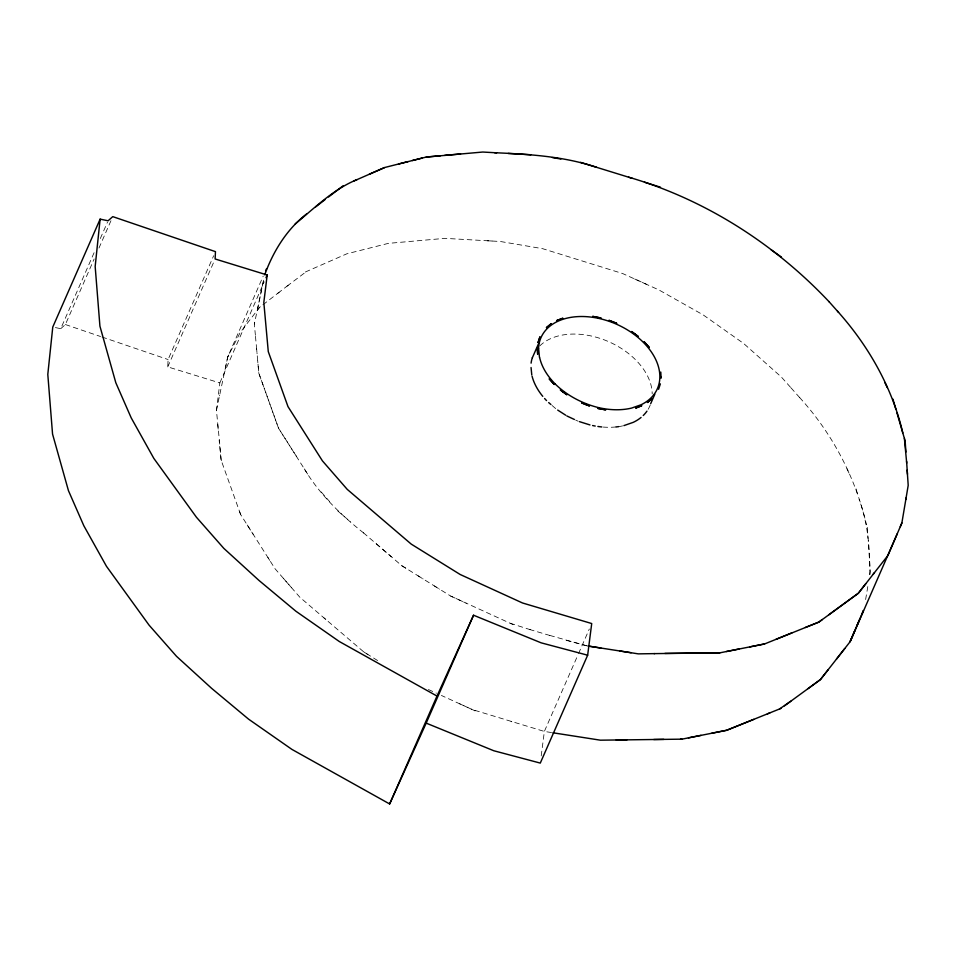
<?xml version="1.0" encoding="UTF-8"?>
<svg xmlns="http://www.w3.org/2000/svg" width="956" height="956" viewBox="0 0 956 956"><rect width="100%" height="100%" fill="white"/><g stroke="black" fill="none" stroke-linecap="round" stroke-linejoin="round"><path stroke-width="0.72" stroke-dasharray="4.78 3.58" d="M221.35 460.744L216.45 410.363L219.832 382.914L167.754 366.889L168.101 359.54L213.666 255.742M541.216 755.897L544.358 731.436L577.926 654.956M869.793 574.723C870.056 549.341 868.012 523.458 859.109 499.402M865.622 599.543L868.203 584.212M869.841 574.46L870.307 571.676L868.179 540.761M219.51 395.868L219.653 395.187M257.439 309.457L264.203 277.324M263.366 281.303L254.344 324.036L255.634 337.922M216.45 410.363L227.707 357.018L263.223 276.093M254.344 324.036L254.69 322.375M225.353 368.156L227.707 357.018L240.231 332.461L259.482 307.438L261.777 305.669M55.424 327.585L60.73 328.685L94.309 252.193M100.308 238.534L107.502 222.139M60.73 328.685L65.39 324.526L94.166 258.968M98.97 248.034L110.956 220.728M167.754 366.889L214.526 260.355M219.832 382.914L264.191 281.841M578.523 653.593L589.326 629M227.707 357.018L228.759 354.951M257.272 310.318L259.482 307.438M262.924 304.785L279.188 292.213M286.991 286.191L306.422 271.54M277.826 293.277L290.6 283.406M305.334 272.018L346.813 253.818L388.315 243.374L444.863 238.355L500.346 241.498L542.626 248.68L622.571 273.512L658.875 289.919L703.114 314.859L743.553 343.407L781.387 377.046L791.317 388.196M487.225 240.757L492.926 241.079M586.554 645.79L547.657 634.82M587.307 645.909L564.936 639.982M551.54 732.559L544.358 731.436L472.252 709.555M510.146 623.24L530.341 629.705M529.421 629.43L549.748 635.441M511.066 721.553L511.842 721.78M65.39 324.526L100.559 336.524M101.969 337.002L168.101 359.54M634.676 278.985L646.77 284.446M434.383 585.944L450.694 596.066L513.049 624.567M459.561 703.747L475.156 710.882L441.385 695.454M428.384 689.515L436.474 693.208M450.694 596.066L466.277 603.2M575.643 420.054L578.153 421.226M376.222 543.713L401.771 565.701L423.102 578.942M239.621 511.735L240.625 514.519L275.077 568.784L299.885 597.285L363.877 652.016L377.68 660.584M401.771 565.701L406.647 568.724M418.083 575.823L439.557 589.159M363.877 652.016L368.753 655.039M363.746 533.054C340.838 514.89 319.388 494.168 304.355 468.894M337.779 510.97L350.589 521.892M323.941 617.863L325.817 619.464M363.411 532.767L391.374 556.81M552.054 405.475L556.547 409.347M799.551 397.457C832.317 433.379 855.477 477.438 866.495 524.76M791.03 387.873L800.65 398.7M321.228 491.97L329.509 501.458M283.346 578.284L291.616 587.785M296.408 456.299L278.519 428.204L264.083 387.813M247.257 524.987L253.161 534.261M307.617 474.045L278.519 428.204L258.813 373.199L256.602 348.558M267.859 557.432L269.723 560.371M846.885 468.727L849.394 473.901M263.748 386.929L258.813 373.199L257.702 360.89M240.625 514.519L220.92 459.525L219.163 440.154M856.026 488.839L857.938 495.435M255.479 336.297L257.08 353.78M217.717 424.285L218.35 431.287M867.259 527.354L868.012 538.431M539.829 345.857A63.55 42.602 23.7 0 1 607.825 341.316A63.55 42.602 23.7 0 1 652.195 393.896M650.235 404.997A63.55 42.602 23.7 0 1 647.726 409.993M622.631 425.898A63.383 42.494 23.7 0 1 618.711 426.615M616.011 426.95A63.383 42.494 23.7 0 1 603.26 427.069"/><path stroke-width="1.43" d="M100.129 219.139L95.17 266.473L99.926 326.175L115.819 382.747L131.211 417.88L153.844 458.414L196.434 517.244L223.859 548.409L258.992 580.447L295.93 611.254L339.32 641.524L437 696.064L389.642 803.96L291.95 749.42L248.572 719.151L211.623 688.344L176.501 656.306L149.076 625.152L106.474 566.311L83.841 525.776L68.45 490.655L52.556 434.084L47.8 374.382L52.771 327.048L100.129 219.139L108.1 220.776L112.76 216.63L215.459 251.643L215.124 258.98L267.19 275.005L263.82 302.454L268.278 351.617L287.995 406.623L322.435 460.876L347.255 489.388L411.247 544.119L460.159 574.484L522.526 602.985L591.716 623.539L587.653 655.195L540.283 763.091L493.786 750.747L426.185 723.118L389.642 803.96M905.834 499.498L908.2 485.349L907.172 470.053M900.289 526.672L901.867 522.98L906.109 497.861M264.728 274.85C272.95 251.786 286.92 229.046 306.577 213.965M658.588 389.283L660.369 383.87M859.336 620.109L850.075 641.751L820.439 679.573L808.023 688.643M862.408 612.987L863.447 610.525M897.242 533.759L850.075 641.751L854.712 630.936M857.162 625.188L863.399 610.645M901.867 522.98L887.969 555.424L873.198 574.233M265.995 277.742L267.19 275.005M532.396 357.675L538.909 342.846M426.185 723.118L473.543 615.222L541.156 642.838L587.653 655.195M650.678 403.683L654.824 394.242M437 696.064L473.543 615.222M265.589 270.703L266.652 268.636M295.153 223.991C314.524 208.049 333.417 189.157 357.066 179.597M865.778 583.722L858.333 593.258L818.826 622.105L764.573 643.95L749.671 646.925M874.441 572.644L858.333 593.258L828.721 614.851M828.255 669.606L820.439 679.573L784.47 705.851M836.5 659.066L844.757 648.527M343.228 185.691L328.541 196.972M315.779 206.819L324.944 199.732M822.351 619.524L818.826 622.105L805.287 627.506M779.451 709.029L790.803 701.214M354.031 180.935L384.706 167.503L408.009 161.624M384.527 167.587L369.291 174.231M776.105 639.277L791.962 632.848M753.806 719.354L726.68 730.276L711.778 733.24M769.843 712.889L726.68 730.276L681.963 739.155L600.392 740.183L552.974 732.786M767.369 713.881L780.933 708.42M623.898 425.611L633.278 422.337A63.562 42.614 23.7 0 0 641.07 417.449M412.383 160.536L426.209 157.047L440.346 155.78M398.544 164.014L422.098 158.087M664.886 653.426L719.856 652.84L764.573 643.95M726.369 651.538L738.928 649.04M688.475 737.853L701.035 735.367M426.209 157.047L482.756 152.04L496.642 152.817M444.671 155.374L460.565 153.964M654.095 653.629L719.856 652.84M619.608 650.94L638.285 653.868L654.621 653.617M616.19 739.992L626.945 739.848M653.749 739.514L663.811 739.382M680.541 739.167L681.963 739.155M494.563 152.709C528.895 154.215 563.717 156.282 596.532 167.276M508.138 153.438L530.819 154.752M588 646.017L600.93 648.037M588.573 646.113L631.127 652.745M552.437 157.585L560.885 159.019M580.519 162.353L632.322 178.342M829.211 301.881C774.826 244.115 704.978 199.314 628.534 177.147M644.487 182.19L660.465 187.197M579.456 421.644L589.96 424.93M566.872 415.968L574.389 419.469M557.695 410.076L565.725 415.227M771.169 249.851L781.446 257.092M555.257 384.085C567.016 395.461 581.834 403.336 597.655 407.399A63.383 42.494 23.7 0 0 631.593 408.081L640.974 404.806A63.562 42.614 23.7 0 0 623.874 327.848A63.562 42.614 23.7 0 0 538.551 348.486M548.672 402.584L550.931 404.507M837.444 311.13C868.502 345.773 892.199 387.455 902.799 432.937M828.924 301.558L838.543 312.385M884.778 382.4L887.288 387.586M892.916 399.094L895.844 409.108M904.388 438.434L906.706 463.122M897.015 413.052L905.141 441.027L905.918 452.069M538.61 348.498L539.471 357.413M531.058 367.522L531.775 374.943M906.587 461.258L907.459 474.224M660.787 372.075L661.11 378.11L661.062 377.202M646.937 411.152A63.562 42.614 23.7 0 1 643.245 415.502M531.094 363.149A63.562 42.614 23.7 0 1 532.337 357.652M555.4 384.169A63.383 42.494 23.7 0 1 539.626 357.484M546.545 400.588A63.371 42.482 23.7 0 1 544.597 398.497M542.769 396.358A63.371 42.482 23.7 0 1 532.086 376.246M618.711 426.615A63.383 42.494 23.7 0 1 616.011 426.95M601.814 426.95A63.383 42.494 23.7 0 1 597.882 426.472M595.241 426.041A63.383 42.494 23.7 0 1 592.589 425.528M539.889 337.014L538.097 342.427L539.889 337.014M649.483 400.743L647.343 402.512L652.016 398.688L649.483 400.743M551.122 323.785L546.462 327.609L551.122 323.785M557.551 320.272L556.619 320.63L562.845 318.205L557.551 320.272M640.926 406.013L635.609 408.093L641.846 405.667L640.926 406.013M598.815 408.547L597.608 408.32L605.71 409.885L598.803 408.559M600.858 317.978L592.768 316.4L600.858 317.978M612.545 321.706L608.912 320.32L616.811 323.379L612.545 321.706M585.932 404.567L581.654 402.918L589.553 405.989L585.932 404.567M635.166 334.146L631.581 331.505L638.178 336.416L635.166 334.146M563.311 392.127L560.276 389.881L566.884 394.792L563.311 392.127M644.894 342.618L644.129 341.782L649.315 347.506L644.894 342.63M553.572 383.667L549.162 378.779L554.337 384.515L553.572 383.667M537.403 349.083L537.356 348.199L537.666 354.222L537.403 349.083"/></g></svg>
